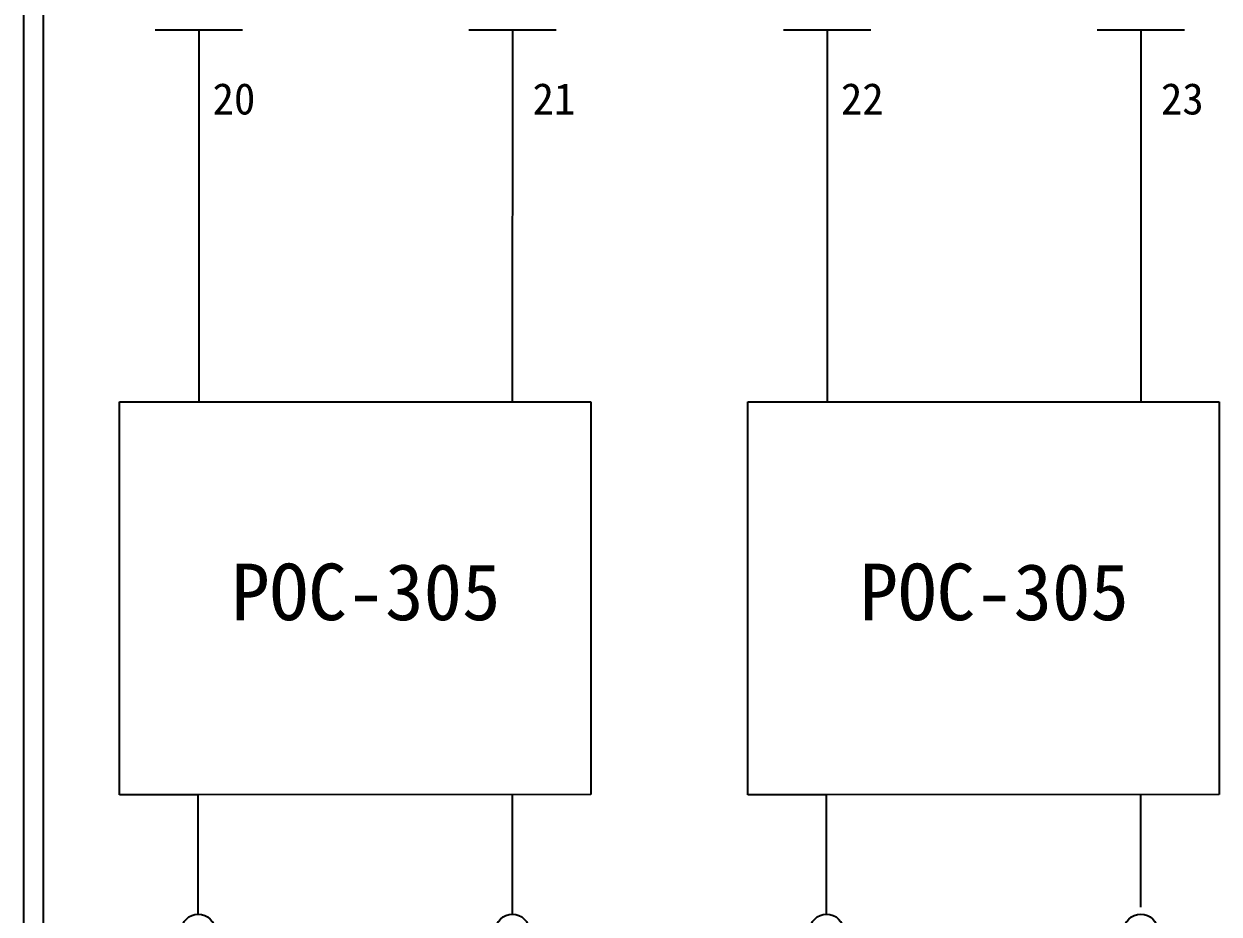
# Model space of a CAD drawing. Extents: x 10 to 297, y 3 to 207.
# Drawn here: x 10 to 86.1, y 57.4 to 114 of the extents above; entities that cross this region are included whole.
import ezdxf

# ---------------------------------------------------------------- set-up
doc = ezdxf.new("R2010")
doc.units = 0
doc.layers.get('0').update_dxf_attribs({"linetype": 'CONTINUOUS'})
doc.layers.add('圖框層', color=7, linetype='CONTINUOUS')
doc.layers.add('標尺寸層', color=3, linetype='CONTINUOUS')
doc.styles.add('STSL', font='kaiu.ttf')

msp = doc.modelspace()

# ---------------------------------------------------------------- linework, layer by layer
for centre in [(21.098, 56.29), (41.098, 56.29), (61.098, 56.29), (81.098, 56.29)]:
    msp.add_circle(centre, 1.071)
at = {"layer": '圖框層', "color": 7}
for p, q in [((10, 3), (10, 206.969)), ((11.25, 4.25), (11.25, 205.719))]:
    msp.add_line(p, q, dxfattribs=at)
at = {"layer": '標尺寸層', "color": 7}
for p, q in [((18.351, 113.631), (23.919, 113.631)), ((21.135, 113.631), (21.143, 89.957)), ((38.314, 113.631), (43.882, 113.631)), ((41.098, 113.631), (41.083, 89.964)), ((58.351, 113.631), (63.919, 113.631)), ((61.135, 113.631), (61.143, 89.957)), ((78.314, 113.631), (83.882, 113.631)), ((81.098, 113.631), (81.106, 89.964)), ((16.092, 89.955), (41.083, 89.964)), ((16.092, 64.955), (16.092, 89.955)), ((41.083, 89.964), (46.083, 89.964)), ((46.083, 89.964), (46.083, 64.964)), ((56.092, 89.955), (81.083, 89.964)), ((56.092, 64.955), (56.092, 89.955)), ((81.083, 89.964), (86.083, 89.964)), ((86.083, 89.964), (86.083, 64.964)), ((21.092, 64.955), (16.092, 64.955)), ((46.083, 64.964), (21.092, 64.955)), ((21.098, 57.361), (21.092, 64.955)), ((41.098, 57.361), (41.095, 64.962)), ((61.092, 64.955), (56.092, 64.955)), ((86.083, 64.964), (61.092, 64.955)), ((61.098, 57.361), (61.092, 64.955)), ((81.098, 57.804), (81.095, 64.962))]:
    msp.add_line(p, q, dxfattribs=at)

# ---------------------------------------------------------------- texts
at = {"layer": '圖框層', "color": 4, "style": 'STSL'}
for s, height, p in [('20', 2, (22.012, 108.24)), ('21', 2, (42.383, 108.24)), ('22', 2, (62.012, 108.24)), ('23', 2, (82.383, 108.24)), ('POC-305', 3.6, (23.199, 76.061)), ('POC-305', 3.6, (63.199, 76.061))]:
    msp.add_text(s, height=height, dxfattribs=at).set_placement(p)

doc.saveas('drawing.dxf')
